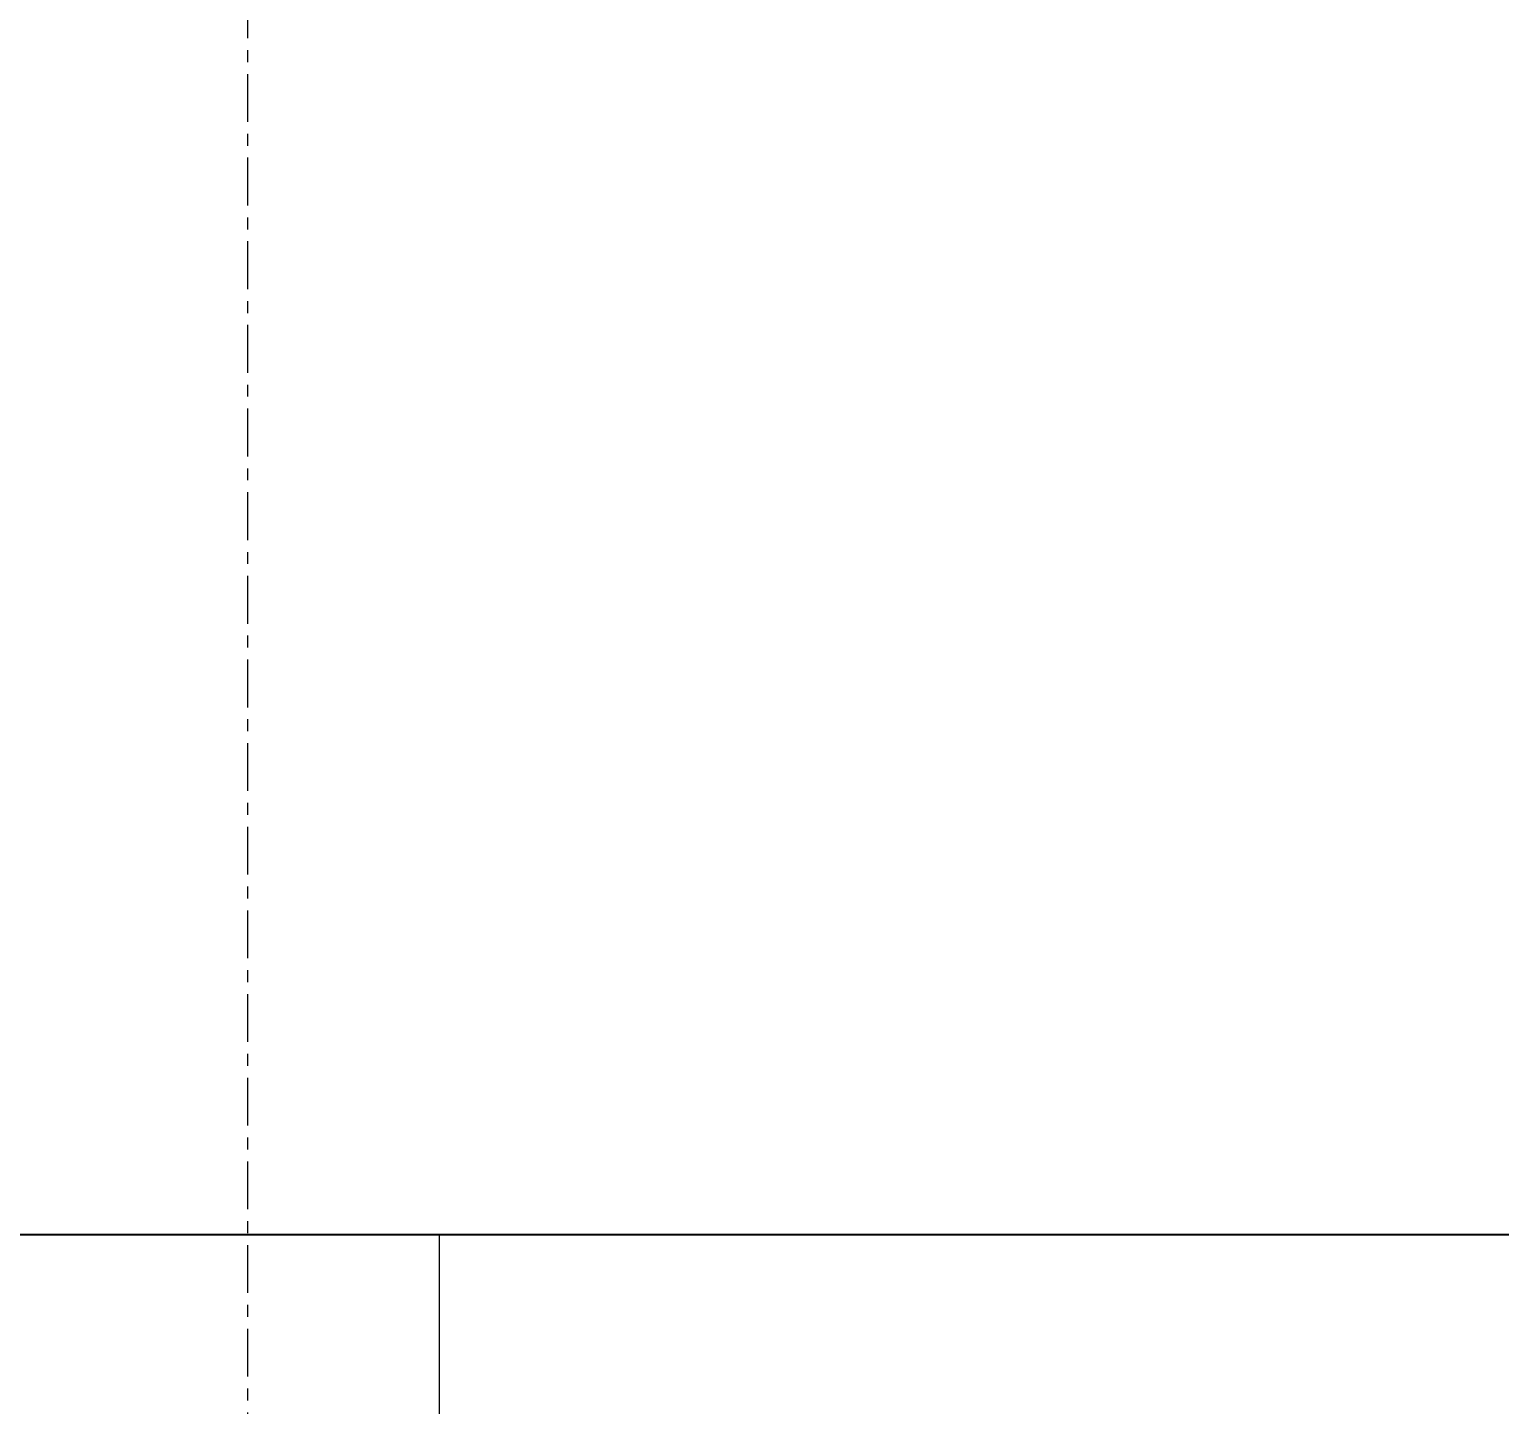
# Model space of a CAD drawing. Header units: millimetres. Extents: x -23600 to 58751, y -29611 to 36794.
# Drawn here: x 19391.3 to 19781.9, y 30746.9 to 31112.3 of the extents above; entities that cross this region are included whole.
import ezdxf

# ---------------------------------------------------------------- set-up
doc = ezdxf.new("R2010")
doc.units = ezdxf.units.MM
doc.linetypes.add('Grid Line', pattern=[22.225, 12.7, -3.175, 3.175, -3.175])
for name, color, linetype, lineweight in [('A-ANNO-DIMS', 211, 'Continuous', 9), ('A-ANNO-DIMS-100', 211, 'Continuous', 9), ('A-WALL', 113, 'Continuous', 9), ('A-WALL-PATT', 111, 'Continuous', 25), ('S-GRID', 1, 'Continuous', 9)]:
    doc.layers.add(name, color=color, linetype=linetype, lineweight=lineweight)
doc.styles.add('Arial', font='arial.ttf', dxfattribs={"height": 250})
doc.dimstyles.new('Diagonal_-_2_5mm_Arial', dxfattribs={"dimscale": 304.8, "dimtxt": 255.06485, "dimasz": 0.984252, "dimexe": 0.787402, "dimexo": 0.492126, "dimgap": 0.574147, "dimtad": 1, "dimdec": 0, "dimzin": 0, "dimdsep": 46, "dimtxsty": 'Arial', "dimblk1": 'OBLIQUE', "dimblk2": 'OBLIQUE', "dimsah": 1, "dimcen": 0.09, "dimdle": 0.787402, "dimazin": 0, "dimtfac": 1, "dimtdec": 4, "dimtix": 1, "dimtmove": 0, "dimatfit": 3, "dimfxl": 1, "dimtvp": 1, "dimtfill": 1, "dimtolj": 1, "dimtzin": 0, "dimarcsym": 2})

# ---------------------------------------------------------------- blocks, each defined once
blk = doc.blocks.new('DIMBLOCK20-01 - Entry Level')
at = {"layer": 'A-ANNO-DIMS-100'}
for p, q in [((17456.1, 30942.04), (17456.1, 32975.87)), ((27411.9, 30952.03), (27411.9, 32975.87)), ((17456.1, 32735.87), (27651.9, 32735.87)), ((17456.1, 32735.87), (17456.1, 30942.04)), ((27411.9, 32735.87), (27411.9, 30952.03))]:
    blk.add_line(p, q, dxfattribs=at)
at = {"layer": 'A-ANNO-DIMS-100', "lineweight": 35}
for p, q in [((17456.1, 32735.87), (17606.1, 32885.87)), ((27411.9, 32735.87), (27561.9, 32885.87)), ((17456.1, 32735.87), (17306.1, 32585.87)), ((27411.9, 32735.87), (27261.9, 32585.87))]:
    blk.add_line(p, q, dxfattribs=at)
at = {"layer": 'A-ANNO-DIMS-100', "color": 0, "insert": (22049.44, 33235.43), "char_height": 250, "width": 922.9423, "attachment_point": 1, "line_spacing_factor": 0.941778, "style": 'Arial', "bg_fill": 3, "box_fill_scale": 1.25, "bg_fill_color": 9, "bg_fill_true_color": 13158600, "bg_fill_transparency": 0}
blk.add_mtext('9956', dxfattribs=at)
blk = doc.blocks.new('_Oblique')
at = {"color": 0, "linetype": 'ByBlock', "lineweight": -2}
blk.add_line((-0.5, -0.5), (0.5, 0.5), dxfattribs=at)

msp = doc.modelspace()

# ---------------------------------------------------------------- hatches: boundary and pattern name
at = {"layer": 'A-WALL-PATT', "lineweight": 9}
h = msp.add_hatch(dxfattribs=at)
h.set_pattern_fill('FP_1', color=256, style=0, pattern_type=2)
h.set_pattern_definition([(0, (0, 0), (0, 300), []), (90, (0, 0), (-300, 2e-14), [])])
h.paths.add_polyline_path([(27511.9, 30692.04), (27511.9, 30792.04), (17456.1, 30792.04), (17456.1, 30692.04), (27411.9, 30692.04)], flags=0)
h.paths.add_polyline_path([(6732.41, 30692.04), (9085.1, 30692.04), (9085.1, 30792.04), (6647.6, 30792.04), (6647.6, 30692.04)], flags=0)
h.paths.add_polyline_path([(11320.1, 30692.04), (12929.1, 30692.04), (12929.1, 30792.04), (11320.1, 30792.04)], flags=0)
h.paths.add_polyline_path([(10405.1, 30692.04), (10405.1, 30792.04), (10000.1, 30792.04), (10000.1, 30692.04)], flags=0)
h.paths.add_polyline_path([(16252.1, 30692.04), (16541.1, 30692.04), (16541.1, 30792.04), (16252.1, 30792.04)], flags=0)
h.paths.add_polyline_path([(15337.1, 30692.04), (15337.1, 30792.04), (15048.1, 30792.04), (15048.1, 30692.04)], flags=0)
h.paths.add_polyline_path([(13844.1, 30692.04), (14133.1, 30692.04), (14133.1, 30792.04), (13844.1, 30792.04)], flags=0)

# ---------------------------------------------------------------- linework, layer by layer
at = {"layer": 'A-WALL', "lineweight": 25}
msp.add_line((27511.9, 30792.04), (17456.1, 30792.04), dxfattribs=at)
at = {"layer": 'S-GRID', "linetype": 'Grid Line'}
msp.add_line((19449.2, 35412.12), (19449.2, 18780.45), dxfattribs=at)

# ---------------------------------------------------------------- next in the draw order: dimensions: what is measured, and where the dimension line sits
at = {"layer": 'A-ANNO-DIMS'}
dim = msp.add_linear_dim(base=(27411.9, 32735.87), p1=(17456.1, 30792.04), p2=(27411.9, 30802.03), dimstyle='Diagonal_-_2_5mm_Arial', override={"dimpost": '<>', "dimfxl": 9955.804358}, dxfattribs=at)
dim.commit()
dim.dimension.update_dxf_attribs({"geometry": 'DIMBLOCK20-01 - Entry Level', "text_midpoint": (22434, 33038.52)})

doc.saveas('drawing.dxf')
